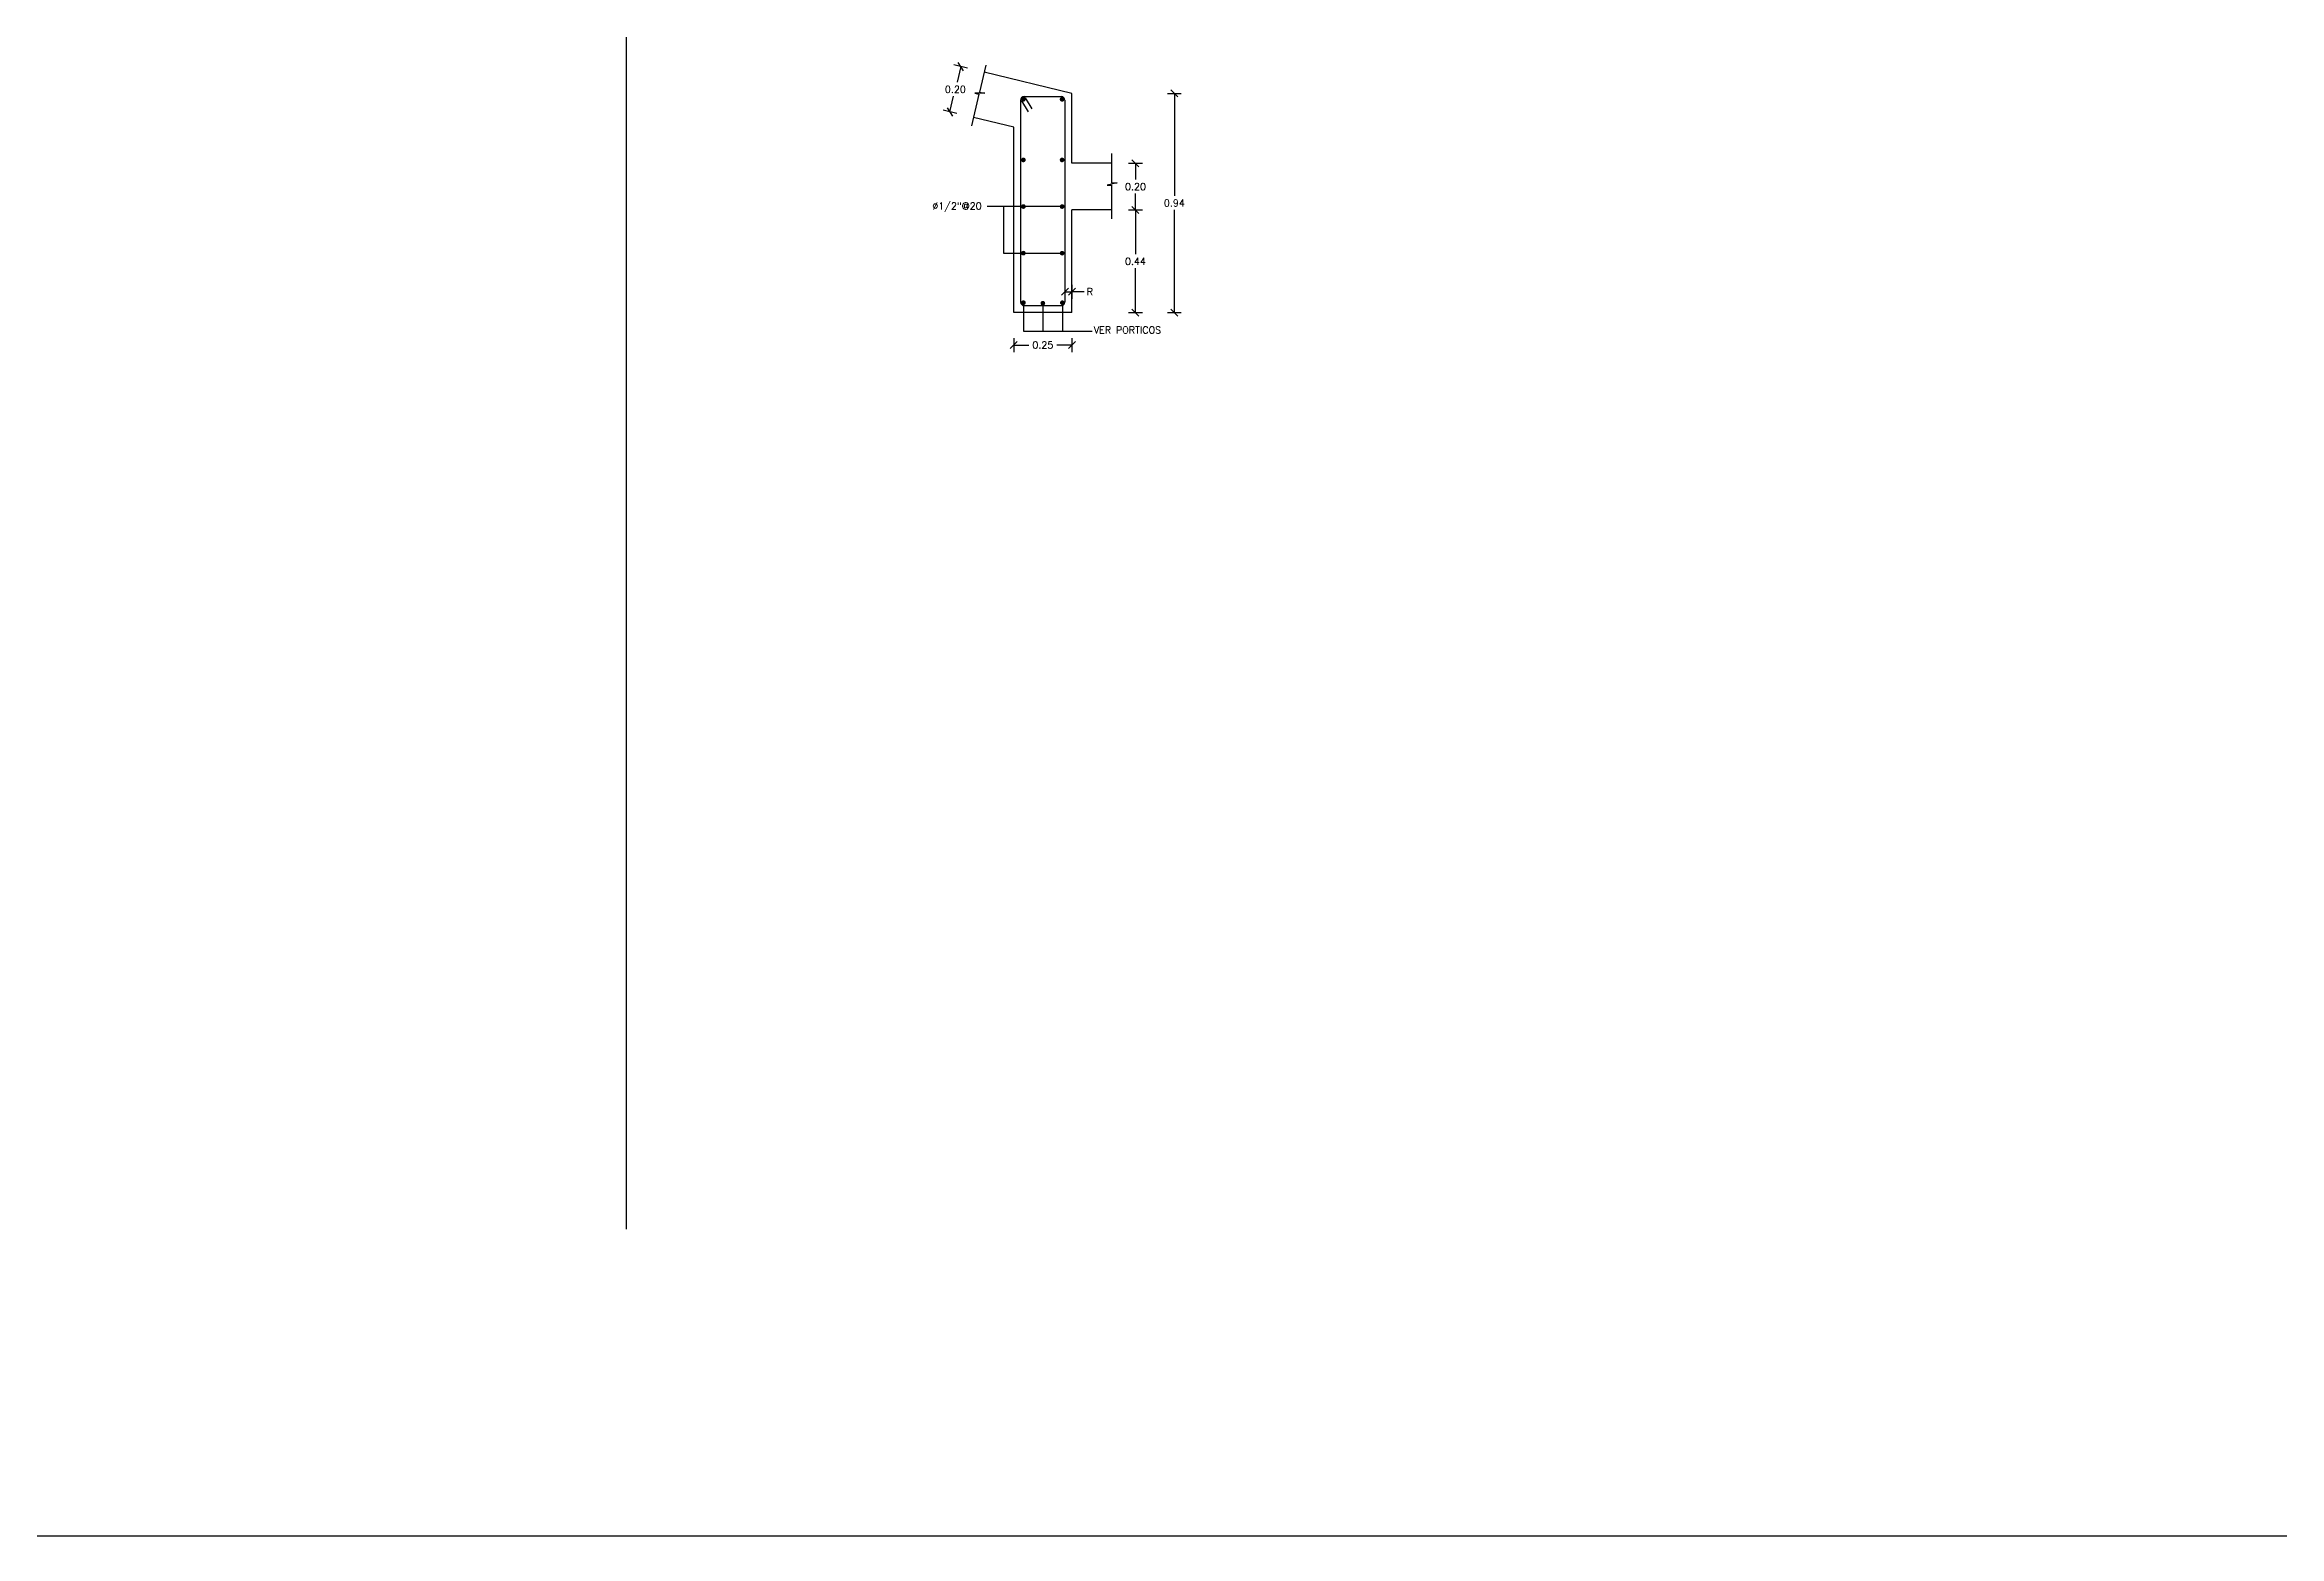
# Model space of a CAD drawing. Header units: metres. Extents: x -44 to 358, y -286 to 66.
# Drawn here: x 85.24 to 94.83, y 0 to 6.4 of the extents above; entities that cross this region are included whole.
import ezdxf

# ---------------------------------------------------------------- set-up
doc = ezdxf.new("R2010")
doc.units = ezdxf.units.M
doc.header["$LTSCALE"] = 0.3
doc.header["$PDMODE"] = 3
for name, color, linetype in [('ACERO', 5, 'Continuous'), ('BP', 3, 'Continuous'), ('DIMPORTICO', 4, 'Continuous'), ('DIMTEXTO', 4, 'Continuous')]:
    doc.layers.add(name, color=color, linetype=linetype)
doc.styles.add('RomanS', font='romans.shx')
doc.dimstyles.new('DIM-15', dxfattribs={"dimscale": 0.15, "dimtxt": 0.2, "dimasz": 0.2, "dimexe": 0.2, "dimexo": 0.1, "dimgap": 0.1, "dimtad": 0, "dimtih": 1, "dimtoh": 1, "dimzin": 0, "dimdsep": 46, "dimtxsty": 'RomanS', "dimblk1": 'OBLIQUE', "dimblk2": 'OBLIQUE', "dimsah": 1, "dimcen": 0.09, "dimclrd": 4, "dimclre": 4, "dimclrt": 4, "dimadec": 0, "dimazin": 0, "dimtfac": 1, "dimtofl": 0, "dimtmove": 1, "dimatfit": 3, "dimldrblk": 'OBLIQUE', "dimfxl": 0.2, "dimfxlon": 1, "dimtolj": 1, "dimtzin": 0, "dimarcsym": 0})

# ---------------------------------------------------------------- blocks, each defined once
blk = doc.blocks.new('_OBLIQUE')
at = {"color": 0, "linetype": 'ByBlock'}
blk.add_line((-0.5, -0.5), (0.5, 0.5), dxfattribs=at)
blk = doc.blocks.new('*D719')
at = {"layer": 'DEFPOINTS', "color": 0, "transparency": 16777216}
for p in [(89.395, 5.2533), (89.645, 5.2504), (89.645, 5.111)]:
    blk.add_point(p, dxfattribs=at)
at = {"layer": 'DIMTEXTO', "color": 4, "lineweight": -2, "transparency": 16777216}
for p, q in [((89.395, 5.141), (89.395, 5.081)), ((89.395, 5.111), (89.4593, 5.111)), ((89.645, 5.111), (89.5807, 5.111)), ((89.645, 5.141), (89.645, 5.081))]:
    blk.add_line(p, q, dxfattribs=at)
at = {"layer": 'DIMTEXTO', "color": 4, "lineweight": -2, "transparency": 16777216, "xscale": 0.03, "yscale": 0.03, "zscale": 0.03, "rotation": 180}
blk.add_blockref('_OBLIQUE', (89.395, 5.111), dxfattribs=at)
at = {"layer": 'DIMTEXTO', "color": 4, "lineweight": -2, "transparency": 16777216, "xscale": 0.03, "yscale": 0.03, "zscale": 0.03}
blk.add_blockref('_OBLIQUE', (89.645, 5.111), dxfattribs=at)
at = {"layer": 'DIMTEXTO', "color": 4, "transparency": 16777216, "insert": (89.52, 5.111), "char_height": 0.03, "attachment_point": 5, "style": 'RomanS'}
blk.add_mtext('\\A1;0.25', dxfattribs=at)
blk = doc.blocks.new('*D720')
at = {"layer": 'DEFPOINTS', "color": 0, "transparency": 16777216}
for p in [(89.6144, 5.3964), (89.645, 5.3964), (89.645, 5.3402)]:
    blk.add_point(p, dxfattribs=at)
at = {"layer": 'DIMTEXTO', "color": 4, "lineweight": -2, "transparency": 16777216}
for p, q in [((89.6144, 5.3702), (89.6144, 5.3102)), ((89.645, 5.3702), (89.645, 5.3102)), ((89.6144, 5.3402), (89.645, 5.3402)), ((89.6969, 5.3402), (89.645, 5.3402))]:
    blk.add_line(p, q, dxfattribs=at)
at = {"layer": 'DIMTEXTO', "color": 4, "lineweight": -2, "transparency": 16777216, "xscale": 0.03, "yscale": 0.03, "zscale": 0.03, "rotation": 180}
blk.add_blockref('_OBLIQUE', (89.6144, 5.3402), dxfattribs=at)
at = {"layer": 'DIMTEXTO', "color": 4, "lineweight": -2, "transparency": 16777216, "xscale": 0.03, "yscale": 0.03, "zscale": 0.03}
blk.add_blockref('_OBLIQUE', (89.645, 5.3402), dxfattribs=at)
at = {"layer": 'DIMTEXTO', "color": 4, "transparency": 16777216, "insert": (89.7219, 5.3402), "char_height": 0.03, "attachment_point": 5, "style": 'RomanS'}
blk.add_mtext('\\A1;R', dxfattribs=at)
blk = doc.blocks.new('*D721')
at = {"layer": 'DEFPOINTS', "color": 0, "transparency": 16777216}
for p in [(89.645, 6.1912), (89.2368, 5.2504), (90.0842, 5.2504)]:
    blk.add_point(p, dxfattribs=at)
at = {"layer": 'DIMTEXTO', "color": 4, "lineweight": -2, "transparency": 16777216}
for p, q in [((90.0542, 6.1912), (90.1142, 6.1912)), ((90.0842, 6.1912), (90.0842, 5.7508)), ((90.0842, 5.2504), (90.0842, 5.6908)), ((90.0542, 5.2504), (90.1142, 5.2504))]:
    blk.add_line(p, q, dxfattribs=at)
at = {"layer": 'DIMTEXTO', "color": 4, "lineweight": -2, "transparency": 16777216, "xscale": 0.03, "yscale": 0.03, "zscale": 0.03}
for p, rotation in [((90.0842, 6.1912), 90), ((90.0842, 5.2504), 270)]:
    blk.add_blockref('_OBLIQUE', p, dxfattribs=dict(at, rotation=rotation))
at = {"layer": 'DIMTEXTO', "color": 4, "transparency": 16777216, "insert": (90.0842, 5.7208), "char_height": 0.03, "attachment_point": 5, "style": 'RomanS'}
blk.add_mtext('\\A1;0.94', dxfattribs=at)
blk = doc.blocks.new('*D722')
at = {"layer": 'DEFPOINTS', "color": 0, "transparency": 16777216}
for p in [(89.7744, 5.8912), (89.7744, 5.6912), (89.9173, 5.6912)]:
    blk.add_point(p, dxfattribs=at)
at = {"layer": 'DIMTEXTO', "color": 4, "lineweight": -2, "transparency": 16777216}
for p, q in [((89.8873, 5.8912), (89.9473, 5.8912)), ((89.9173, 5.8912), (89.9173, 5.8212)), ((89.9173, 5.6912), (89.9173, 5.7612)), ((89.8873, 5.6912), (89.9473, 5.6912))]:
    blk.add_line(p, q, dxfattribs=at)
at = {"layer": 'DIMTEXTO', "color": 4, "lineweight": -2, "transparency": 16777216, "xscale": 0.03, "yscale": 0.03, "zscale": 0.03}
for p, rotation in [((89.9173, 5.8912), 90), ((89.9173, 5.6912), 270)]:
    blk.add_blockref('_OBLIQUE', p, dxfattribs=dict(at, rotation=rotation))
at = {"layer": 'DIMTEXTO', "color": 4, "transparency": 16777216, "insert": (89.9173, 5.7912), "char_height": 0.03, "attachment_point": 5, "style": 'RomanS'}
blk.add_mtext('\\A1;0.20', dxfattribs=at)
blk = doc.blocks.new('*D723')
at = {"layer": 'DEFPOINTS', "color": 0, "ltscale": 0.2, "transparency": 16777216}
for p in [(89.7744, 5.6912), (89.645, 5.2504), (89.9173, 5.2504)]:
    blk.add_point(p, dxfattribs=at)
at = {"layer": 'DIMTEXTO', "color": 4, "lineweight": -2, "ltscale": 0.2, "transparency": 16777216}
for p, q in [((89.8873, 5.6912), (89.9473, 5.6912)), ((89.9173, 5.6912), (89.9173, 5.5008)), ((89.9173, 5.2504), (89.9173, 5.4408)), ((89.8873, 5.2504), (89.9473, 5.2504))]:
    blk.add_line(p, q, dxfattribs=at)
at = {"layer": 'DIMTEXTO', "color": 4, "lineweight": -2, "ltscale": 0.2, "transparency": 16777216, "xscale": 0.03, "yscale": 0.03, "zscale": 0.03}
for p, rotation in [((89.9173, 5.6912), 90), ((89.9173, 5.2504), 270)]:
    blk.add_blockref('_OBLIQUE', p, dxfattribs=dict(at, rotation=rotation))
at = {"layer": 'DIMTEXTO', "color": 4, "ltscale": 0.2, "transparency": 16777216, "insert": (89.9173, 5.4708), "char_height": 0.03, "attachment_point": 5, "style": 'RomanS'}
blk.add_mtext('\\A1;0.44', dxfattribs=at)
blk = doc.blocks.new('*D724')
at = {"layer": 'DEFPOINTS', "color": 0, "transparency": 16777216}
for p in [(89.2688, 6.2817), (89.1212, 6.1116), (89.222, 6.0873)]:
    blk.add_point(p, dxfattribs=at)
at = {"layer": 'DIMTEXTO', "color": 4, "lineweight": -2, "transparency": 16777216}
for p, q in [((89.1971, 6.299), (89.1388, 6.313)), ((89.1679, 6.306), (89.1518, 6.2388)), ((89.1212, 6.1116), (89.1373, 6.1788)), ((89.1503, 6.1045), (89.092, 6.1186))]:
    blk.add_line(p, q, dxfattribs=at)
at = {"layer": 'DIMTEXTO', "color": 4, "lineweight": -2, "transparency": 16777216, "xscale": 0.03, "yscale": 0.03, "zscale": 0.03}
for p, rotation in [((89.1679, 6.306), 76.47162160502268), ((89.1212, 6.1116), 256.4716216050227)]:
    blk.add_blockref('_OBLIQUE', p, dxfattribs=dict(at, rotation=rotation))
at = {"layer": 'DIMTEXTO', "color": 4, "transparency": 16777216, "insert": (89.1446, 6.2088), "char_height": 0.03, "attachment_point": 5, "style": 'RomanS'}
blk.add_mtext('\\A1;0.20', dxfattribs=at)

msp = doc.modelspace()

# ---------------------------------------------------------------- linework, layer by layer
at = {"color": 8, "ltscale": 8}
msp.add_line((87.7331117, 1.317871), (87.7331117, 10.8219418), dxfattribs=at)
at = {"color": 1}
for p, q in [((89.6450342, 6.1912208), (89.2688156, 6.28174)), ((89.6450342, 5.8912208), (89.6450342, 6.1912208)), ((89.3950342, 6.045664), (89.2220125, 6.0872935)), ((89.3950342, 5.2503629), (89.3950342, 6.045664)), ((89.8148491, 5.8912208), (89.6450342, 5.8912208)), ((89.6450342, 5.2503629), (89.6450342, 5.6912208)), ((89.8148491, 5.6912208), (89.6450342, 5.6912208)), ((89.6450342, 5.2503629), (89.3950342, 5.2503629))]:
    msp.add_line(p, q, dxfattribs=at)
at = {"layer": 'ACERO'}
for p, q in [((89.4247292, 6.1620225), (89.4247292, 5.2953629)), ((89.4284311, 6.1596351), (89.4574843, 6.1125422)), ((89.4397292, 6.1770225), (89.5994088, 6.1770225)), ((89.4442304, 6.1720423), (89.4732836, 6.1249493)), ((89.6144088, 6.1620225), (89.6144088, 5.2953629)), ((89.4401944, 5.2803629), (89.599874, 5.2803629))]:
    msp.add_line(p, q, dxfattribs=at)
at = {"layer": 'ACERO', "const_width": 0.01}
for points in [[(89.4315705, 6.1656185, 1), (89.4415705, 6.1656185, 1)], [(89.5976365, 6.1655214, 1), (89.6076365, 6.1655214, 1)], [(89.4315705, 5.905539, 1), (89.4415705, 5.905539, 1)], [(89.5976365, 5.9054419, 1), (89.6076365, 5.9054419, 1)], [(89.4315705, 5.705539, 1), (89.4415705, 5.705539, 1)], [(89.5976365, 5.7054419, 1), (89.6076365, 5.7054419, 1)], [(89.4315705, 5.505539, 1), (89.4415705, 5.505539, 1)], [(89.5976365, 5.5054419, 1), (89.6076365, 5.5054419, 1)], [(89.4318441, 5.2928903, 1), (89.4418441, 5.2928903, 1)], [(89.5150342, 5.2906298, 1), (89.5250342, 5.2906298, 1)], [(89.5987412, 5.2928903, 1), (89.6087412, 5.2928903, 1)]]:
    msp.add_lwpolyline(points, format="xyb", close=True, dxfattribs=at)
at = {"layer": 'ACERO'}
for centre, radius, start, end in [((89.4397292, 6.1620225), 0.015, 90, 180), ((89.5994088, 6.1620225), 0.015, 0, 90), ((89.4405359, 5.2961875), 0.0158282, 182.98611904, 268.7635729), ((89.6001909, 5.2945979), 0.0142385, 268.72468112, 3.08012126)]:
    msp.add_arc(centre, radius, start, end, dxfattribs=at)
at = {"layer": 'BP', "ltscale": 8}
msp.add_lwpolyline([(55, 37.6335309), (105, 37.6335309), (105, 0), (55, 0)], close=True, dxfattribs=at)
msp.add_lwpolyline([(55, 37.6335309), (105, 37.6335309), (105, 0), (55, 0)], close=True, dxfattribs=at)
at = {"layer": 'BP'}
for points in [[(89.2760873, 6.3119204), (89.2483807, 6.1969271), (89.2714893, 6.1913592), (89.2275955, 6.1914918), (89.2460469, 6.1870461), (89.2134841, 6.0518975)], [(89.8148491, 5.9324711), (89.8148491, 5.8068941), (89.838619, 5.8068941), (89.7959153, 5.7967414), (89.8148947, 5.7967414), (89.8148947, 5.6525909)]]:
    msp.add_lwpolyline(points, dxfattribs=at)
at = {"layer": 'DIMPORTICO'}
for points in [[(89.6043291, 5.7061836), (89.2806965, 5.7061836)], [(89.6043291, 5.5043189), (89.3529103, 5.5043189), (89.3529103, 5.7061836)]]:
    msp.add_lwpolyline(points, dxfattribs=at)
at = {"layer": 'DIMTEXTO', "linetype": 'Continuous'}
for points in [[(89.4368441, 5.2928903), (89.4368441, 5.170456), (89.73179, 5.170456)], [(89.5200342, 5.2906298), (89.5200342, 5.170456)], [(89.6037412, 5.2928903), (89.6037412, 5.170456)]]:
    msp.add_lwpolyline(points, dxfattribs=at)

# ---------------------------------------------------------------- texts
at = {"layer": 'DIMTEXTO', "char_height": 0.03, "attachment_point": 4, "style": 'RomanS'}
for s, insert in [('%%C1/2"@20', (89.0457209, 5.7028091)), ('VER PORTICOS', (89.7383836, 5.1762422))]:
    msp.add_mtext(s, dxfattribs=dict(at, insert=insert))

# ---------------------------------------------------------------- dimensions: what is measured, and where the dimension line sits
at = {"layer": 'DIMTEXTO'}
dim = msp.add_aligned_dim(p1=(89.2688156, 6.28174), p2=(89.2220302, 6.0872892), distance=-0.1037454, dimstyle='DIM-15', dxfattribs=at)
dim.commit()
dim.dimension.update_dxf_attribs({"geometry": '*D724', "text_midpoint": (89.144556, 6.2087835)})
for base, p1, p2, picture, middle in [((90.084164, 5.2503629), (89.6450342, 6.1912208), (89.2367726, 5.2503629), '*D721', (90.084164, 5.7207919)), ((89.9173105, 5.6912208), (89.774439, 5.8912208), (89.774439, 5.6912208), '*D722', (89.9173105, 5.7912208))]:
    dim = msp.add_linear_dim(base=base, p1=p1, p2=p2, angle=90, dimstyle='DIM-15', dxfattribs=at)
    dim.commit()
    dim.dimension.update_dxf_attribs({"geometry": picture, "text_midpoint": middle})
at = {"layer": 'DIMTEXTO', "ltscale": 0.2}
dim = msp.add_linear_dim(base=(89.9173105, 5.2503629), p1=(89.774439, 5.6912208), p2=(89.6450342, 5.2503629), angle=90, dimstyle='DIM-15', dxfattribs=at)
dim.commit()
dim.dimension.update_dxf_attribs({"geometry": '*D723', "text_midpoint": (89.9173105, 5.4707919)})
at = {"layer": 'DIMTEXTO'}
dim = msp.add_linear_dim(base=(89.6450342, 5.3402125), p1=(89.6144088, 5.3963659), p2=(89.6450342, 5.3963659), text='R', dimstyle='DIM-15', dxfattribs=at)
dim.commit()
dim.dimension.update_dxf_attribs({"geometry": '*D720', "text_midpoint": (89.7218599, 5.3574415), "dimtype": 160})
dim = msp.add_linear_dim(base=(89.6450342, 5.1109825), p1=(89.3950342, 5.2533272), p2=(89.6450342, 5.2503629), dimstyle='DIM-15', dxfattribs=at)
dim.commit()
dim.dimension.update_dxf_attribs({"geometry": '*D719', "text_midpoint": (89.5200342, 5.1109825)})

doc.saveas('drawing.dxf')
